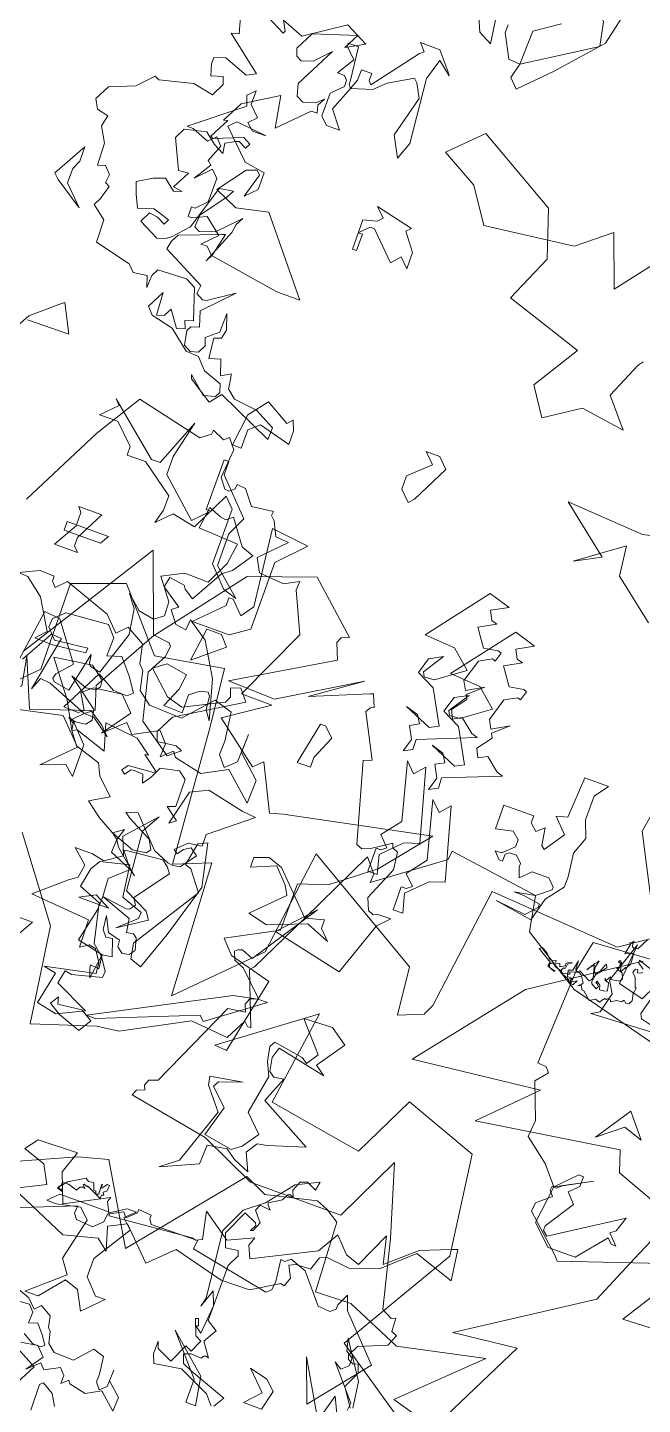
# Model space of a CAD drawing. Header units: metres. Extents: x -71 to 881, y -503 to 661.
# Drawn here: x 211.8 to 214.33, y 158.35 to 164.03 of the extents above; entities that cross this region are included whole.
import ezdxf

# ---------------------------------------------------------------- set-up
doc = ezdxf.new("R2010")
doc.units = ezdxf.units.M
doc.layers.add('ARBRE', color=100, linetype='Continuous', lineweight=13, true_color=0x00ff3f)

# ---------------------------------------------------------------- blocks, each defined once
blk = doc.blocks.new('WMF2', base_point=(0, 0.01))
at = {"color": 251, "lineweight": 0, "true_color": 0x636466}
for points in [[(81.23, -212.64), (86.45, -202.37)], [(112.93, -205.76), (117.77, -214.23), (115.81, -208.91), (110.13, -215.92), (115.04, -221.02), (115.66, -222.79), (116.35, -221.31), (116.39, -220.76), (116.99, -220.25), (118.51, -220.38), (121.42, -223.82), (123.45, -224.55), (124.06, -224.04), (124.6, -224.1), (124.28, -221.43), (124.37, -220.32), (124.97, -219.82), (134.84, -221.76), (134.73, -222.86), (140.59, -222.8), (140.98, -223.38), (140.96, -223.82), (142.59, -223.95), (142.62, -223.52), (143.7, -222.51), (144.2, -223.11), (145.93, -222.16), (146.02, -221.17), (147.09, -220.14), (149.19, -220.32), (149.69, -220.93), (149.6, -221.91), (157.24, -218.9)], [(210.72, -142.97), (221.5, -142.28), (222.26, -138.6), (222.84, -126.51), (221.75, -126.41), (221.24, -125.83), (222.46, -124.38), (220.76, -119.93), (220.93, -117.85), (217.92, -115.52), (216.01, -113.25), (211.75, -115.52), (215.09, -113.71), (215.69, -113.21), (216.23, -113.25), (216.29, -112.71), (215.78, -112.1), (217.44, -110.7), (217.53, -109.6), (213.13, -105.6), (212.64, -105.02), (197.13, -110.25), (202.88, -101.16), (188.84, -101.73)], [(130.63, -23.1), (123.64, -13.73), (121.99, -1.9), (114.39, -4.34), (111.72, -4.67), (103.98, -8.76), (99.27, -8.35), (97.95, -10.89), (97.46, -10.41), (97.02, -10.37), (99.54, -16.88), (99.06, -17.38), (95.41, -24.9), (90.83, -34.32), (89.42, -32.65), (89.51, -31.56), (81.64, -37.29), (81.55, -38.39), (70.38, -36.78), (69.61, -32.48), (62.22, -27.79), (49.27, -24.43)], [(3.9, -111.79), (16.57, -120.44), (8.22, -134.47), (9.81, -146.85), (18.98, -150.2), (22.71, -142.59), (34.39, -144.58), (32.65, -156.43), (43.16, -148.65), (41.63, -148.52), (39.67, -158.01), (44.92, -159.4), (46.44, -161.06), (40.43, -164.26), (40.42, -170.12), (36.91, -171.27), (31.95, -175.08), (27.13, -180.99), (44.83, -177.37), (46.41, -176.96), (49.12, -182.48), (50.2, -181.46), (55.69, -185.68), (50.55, -189.17), (54.41, -189.22), (50.23, -198.2), (52.48, -203.12), (52.39, -204.21), (54.12, -203.26), (57.28, -203.53), (58.15, -205.15), (55.25, -208.11), (56.89, -208.24), (57.74, -209.97), (58.25, -210.45), (58.2, -211), (60.88, -210.67), (62.28, -212.43), (63.37, -212.54), (63.42, -211.98), (64, -211.48), (64.56, -211.53), (65.45, -212.71), (65.14, -216.33), (66.13, -217.51), (66.73, -217.02), (68.24, -217.69), (68.28, -217.15), (69.45, -216.26), (77.76, -218.17), (81.23, -212.64), (81.23, -212.64)], [(122.03, -4.59), (121.2, -8.62), (122.72, -8.94), (116.58, -10.22), (116.74, -11.56), (117.68, -13), (118.53, -13.17), (119.53, -12.5), (119.62, -15.95), (127.05, -16.59), (123.52, -19.64), (122.5, -20.31), (122.25, -21.93), (124.05, -23.52), (121.84, -23.52), (120.32, -23.2), (118.31, -24.55), (119.17, -26.74), (115.88, -30.39), (117.14, -28.09), (116.53, -20.76), (113.49, -19.25), (112.89, -18.34), (116.25, -16.14), (114.07, -18.14), (114, -18.92), (116.7, -19.9), (117.23, -23.8), (120.73, -22.94), (121.42, -21.76), (121.9, -19.39), (119.14, -18.3), (118.02, -13.51), (116.67, -12.35), (115.65, -10.82), (115.72, -10.05), (119.34, -9.11), (120.19, -9.29), (120.53, -7.61), (116.29, -5.59), (119.5, -4.04), (122.03, -4.59), (122.03, -4.59)], [(100.3, -13.3), (97.37, -13.9), (96.16, -13.9), (102.61, -9.16), (103.21, -9.75), (114.9, -5.14), (116, -5.14), (100.3, -13.3), (100.3, -13.3)], [(219.49, -162.84), (220.49, -156.77), (215.08, -146.26)], [(215.12, -142.21), (227.2, -134.24), (237.13, -121.84), (221.43, -123.58), (227.53, -117.47), (210.08, -120.09), (209.21, -117.47), (201.41, -114.58), (204.04, -108.47), (206.64, -102.36), (221.47, -92.77), (213.62, -93.64), (218.84, -83.17)], [(142.97, -34.33), (135.13, -42.17), (135.3, -53.01), (129.01, -55.27), (122.91, -48.29), (114.53, -49.68), (113.77, -42.55), (112.45, -25.61), (108.09, -27.35), (107.21, -10.78), (98.49, -19.49), (96.74, -32.59), (81.64, -23.67), (81.04, -17.76), (78.09, -18.94), (77.45, -20.28), (75.41, -35.48), (59.11, -34.32), (48.77, -41.31)], [(13.23, -113.37), (14.72, -115.61), (13.76, -117.64), (14.16, -118.66), (14.68, -118.45), (15.39, -118.76), (15.6, -119.27), (14.94, -120.61), (11.56, -121.96), (10.97, -123.39), (11.67, -123.68), (11.74, -125.32), (12.27, -125.11), (13.58, -125.77), (15.6, -134.05), (18.21, -142.77), (22.11, -134.68), (33.61, -134.71), (40.51, -137.9), (50.45, -139.73), (50.16, -140.44), (49.24, -140.81), (49.44, -141.32), (49.15, -142.04), (48.13, -142.44), (43.19, -153.31), (41.06, -153.59), (41.43, -154.51), (41.13, -155.22), (40.11, -155.63), (43.05, -158.46), (44.35, -159.02), (44.76, -160.04), (44.45, -160.3), (43.92, -160.51), (42.49, -159.91), (37.1, -168.03), (40.97, -163.9), (32.15, -161.95), (29.82, -168.64), (28.52, -170), (30.14, -169.93), (30.65, -169.72), (31.37, -170.03), (31.94, -171.46), (30.17, -175.61), (30.45, -177.74), (31.15, -178.04), (31.35, -178.56), (33.6, -177.07), (34.61, -176.66), (35.32, -176.96), (38.04, -186.65), (37.02, -187.05), (39.7, -192.27), (39.35, -192.88), (38.94, -193.04), (39.56, -194.57), (39.97, -194.4), (46.81, -191.62), (41.05, -195.63), (50.47, -189.97), (56.38, -190.15), (44.99, -196.88), (45.76, -198.84), (45.47, -199.54), (44.55, -199.92), (50.64, -205.39), (58.51, -202.62), (66.66, -192.17), (70.16, -201.76), (80.62, -185.19)], [(97.85, -210.62), (106.23, -212.96), (97.57, -221.28), (108.11, -219.06), (114.95, -222), (119.42, -221.88), (119.84, -230.55), (121.43, -231.58), (122.86, -232.19), (129.04, -230.77), (131.8, -232.03), (142.53, -219.05), (147.98, -228.38), (151.61, -227.39), (162.65, -222.48)], [(95.41, -24.9), (93.1, -25.5), (93.1, -24.4), (91.88, -23.19), (94.81, -24.4), (99.43, -22.59), (101.87, -23.19), (98.33, -26.72), (98.94, -27.82), (100.65, -29.64), (103.57, -28.43), (103.57, -29.64), (101.87, -30.26), (100.05, -29.64), (95.41, -24.9), (95.41, -24.9)], [(57.77, -28.84), (58.63, -30.3), (56.93, -35.37), (57.37, -30.33), (54.22, -29.5), (53.25, -31.47), (53.04, -32.3), (51.55, -33.16), (53.17, -30.11), (53.78, -27.79), (53.47, -27.25), (51.12, -26.63), (45.81, -30.31), (45.66, -26.44), (59.37, -25.77), (58.42, -26.33), (57.77, -28.84), (57.77, -28.84)], [(54.57, -33.25), (56.09, -33.72), (56.03, -33.37), (55.31, -32.87)], [(55.2, -32.49), (55.39, -32.36), (55.77, -32.24), (55.88, -32.62), (56.15, -32.56), (56.36, -32.12), (55.85, -31.63), (55.46, -30.55), (55.3, -30.46), (55.43, -29.76), (55.24, -28.88), (55.5, -28.39), (55.87, -28.34), (56.16, -28.62), (56.42, -28.33), (56.99, -28.28), (57.65, -27.88), (57.72, -28.12), (58.03, -28.17), (58.25, -27.98), (58.41, -28.05), (58.73, -27.66), (58.86, -27.41), (59.43, -27.6), (60.1, -27.17), (61.07, -28.04), (61.37, -28.09), (61.58, -28.52), (61.97, -28.4), (61.62, -28.65), (61.49, -28.9), (62.03, -29.74), (62.37, -29.92), (63.43, -29.61), (63.34, -29.34), (63.61, -29.26), (63.52, -29), (62.86, -28.99), (63.01, -28.72), (62.94, -28.47), (62.26, -28.88), (62.57, -28.28), (62.89, -28.34), (63.48, -28.85), (64.34, -29.1), (64.6, -29.45), (65.11, -29.53), (65.65, -29.92), (65.93, -29.83), (66.02, -29.66), (65.89, -29.26), (65.11, -29.09), (65.26, -29.04), (66.15, -29.41), (66.02, -29.89), (67.84, -30.97), (67.51, -31.22), (66.81, -30.85), (66.26, -30.24), (65.89, -30.14), (65.56, -30.31), (65.43, -30.34), (65.4, -29.99), (64.88, -30.15), (64.76, -29.76), (64.15, -30.11), (64.22, -30.34), (64, -30.58), (63.48, -30.72), (64.02, -30.36), (64.06, -29.83), (64.32, -29.76), (64.47, -29.5), (64.37, -29.25), (64.12, -29.12), (63.68, -29.31), (63.59, -29.47), (63.68, -29.74), (63.15, -29.91), (62.91, -31.2), (62.89, -30.2), (62.83, -30.07), (62.59, -29.93), (62.37, -30.14), (60.91, -29.37), (60.7, -29.58), (60.56, -29.85), (60.92, -31.25), (60.95, -31.35), (61.49, -30.77), (61.62, -30.52), (60.95, -31.58), (60.73, -31.77), (60.58, -32.05), (60.79, -31.06), (60.63, -30.55), (60.45, -30.45), (60.1, -30.71), (59.75, -31.73), (59.62, -31.98), (59.42, -31.56), (60.41, -30.31), (60.57, -29.63), (60.56, -29.41), (60.48, -29.15), (59.78, -28.78), (59.61, -29.12), (59.81, -29.35), (60.09, -29.48), (59.99, -29.66), (59.52, -29.31), (59.36, -28.78), (58.88, -28.85), (58.48, -28.96), (58.53, -29.53), (58.63, -29.93), (59.11, -30.07), (59.2, -30.34), (58.98, -30.11), (58.66, -30.69), (58.5, -30.4), (57.42, -30.59), (57.23, -30.94), (57.5, -31.63), (57.97, -31.77), (58.34, -31.96), (58.03, -32.11), (58.06, -32.48), (58.09, -32.59), (58.37, -32.72), (58.26, -32.91), (58, -32.77), (57.77, -31.77), (57.68, -31.73), (57.33, -32.4), (57.28, -32.27), (56.9, -32.97), (56.98, -34.3), (57.97, -33.85), (57.74, -35.15), (57.85, -35.31), (57.61, -35.42), (57.47, -35.67), (57.52, -35.37), (57.39, -34.96), (57.14, -34.83), (56.74, -34.96), (56.01, -36.34)], [(85.82, -32.33), (85.2, -32.33), (84.59, -32.83), (85.82, -34.04), (83.99, -36.36), (85.82, -43.43), (84.59, -42.2), (83.5, -43.43), (81.06, -34.64), (82.88, -34.04), (85.2, -31.73), (84.59, -29.42), (85.82, -29.42), (85.82, -32.33), (85.82, -32.33)], [(90.23, -35.66), (89.63, -35.66), (89.02, -36.14), (90.23, -37.37), (88.4, -39.67), (90.23, -46.74), (89.02, -45.52), (87.92, -46.74), (85.48, -37.97), (87.31, -37.37), (89.63, -35.05), (89.02, -32.72), (90.23, -32.72), (90.23, -35.66), (90.23, -35.66)], [(127.86, -39.54), (126.03, -38.33), (124.94, -37.24), (127.24, -38.94), (128.46, -38.94), (129.55, -37.85), (127.24, -35.41), (127.24, -31.39), (128.46, -32.48), (131.38, -31.39), (127.86, -34.91), (130.76, -37.85), (136.62, -36.62), (138.93, -36.62), (137.71, -38.33), (136.62, -39.54), (137.23, -43.08), (134.79, -37.24), (127.86, -39.54), (127.86, -39.54)], [(70.82, -34.21), (69.59, -35.56), (69.59, -35.99), (71.7, -36.34), (72.94, -36.34), (70.38, -36.78), (68.72, -38.1), (68.72, -38.45), (69.59, -39.32), (71.7, -39.32), (72.94, -38.1), (73.38, -39.32), (73.38, -39.76), (74.16, -40.55), (75.04, -40.55), (75.48, -40.2), (75.48, -39.32), (75.92, -39.32), (76.72, -40.2), (75.92, -40.2), (74.6, -41.44), (74.6, -42.32), (75.48, -43.11), (77.6, -42.67), (77.6, -45.66), (73.81, -45.66), (73.81, -44.79), (72.94, -44), (72.05, -44.79), (71.7, -42.67), (71.26, -42.32), (69.59, -44.79), (71.26, -46.54), (69.94, -46.89), (69.59, -52), (66.59, -52), (67.83, -50.32), (67.83, -47.34), (67.04, -45.22), (67.83, -43.11), (67.48, -40.2), (67.48, -38.89), (69.16, -36.78), (69.94, -33.86), (74.6, -34.65), (70.82, -34.21), (70.82, -34.21)], [(120.42, -66.45), (119.65, -67.04), (117.45, -64.06), (115.93, -63.49), (117.61, -61.04), (118.69, -60.22), (120.94, -56.22), (122.15, -57.02), (122.44, -57.42), (124.35, -57.69), (124.6, -56.41), (122.13, -54.73), (122.91, -54.15), (121.8, -52.67), (120.44, -52.47), (120.32, -53.77), (117.85, -52.09), (115.45, -48.04), (114.13, -43.19), (114.93, -44.29), (115.11, -45.98), (115.4, -46.38), (116.35, -46.16), (117.52, -45.28), (117.5, -42.97), (119.86, -43.05), (118.8, -45.54), (118.53, -47.44), (121.17, -47.9), (122.64, -46.8), (121.69, -48.6), (121.49, -49.97), (121.78, -50.35), (123.77, -50.57), (128.28, -42.59), (127.38, -39.75), (128.46, -38.94), (133.52, -40.99), (134.82, -41.11), (135.39, -39.6), (134.06, -46.44), (135.36, -46.55), (137.61, -42.55)], [(138.27, -40.36), (137.04, -48.82), (135.07, -48.6), (131.68, -44.07), (133.27, -42.27), (133.42, -41.67), (133.14, -41.28), (131.16, -40.93), (130.09, -45.87), (129.9, -44.79), (129.67, -44.48), (128.38, -44.23), (126.63, -49.66), (127.08, -52.73), (128.25, -54.29), (126.47, -52.71), (124.5, -52.36), (123.39, -53.17), (123.49, -54.92), (125.42, -57.49), (122.86, -58.8), (119.88, -58.72), (118.5, -61.58), (118.12, -64.16), (123.08, -64.47), (122.69, -67.2), (121.11, -66.56), (120.42, -66.45), (120.42, -66.45)], [(122.64, -46.8), (119.8, -44.2), (117.78, -43.62), (113.05, -45.94), (112.69, -46.71), (113.05, -47.75), (111.9, -48.16), (110.76, -46.76), (118.41, -42.1), (119.56, -39.88), (119.15, -38.74), (116.82, -39.05), (116.04, -38.68), (117.45, -37.54), (121.56, -40.46), (122.95, -46.17), (122.64, -46.8), (122.64, -46.8)], [(99.65, -46.23), (100.87, -43.31), (100.87, -42.08), (102.57, -42.08), (101.47, -47.33), (100.87, -47.33), (99.65, -46.23), (99.65, -46.23)], [(82.59, -63.67), (82.02, -62.61), (81.29, -62.4), (83.29, -61.31), (81.8, -59.17), (80.03, -59.45), (79.63, -59.31), (79.98, -58.16), (80.39, -58.29), (81.86, -57.49), (82.69, -54.71), (82.12, -53.66), (80.09, -54.82), (81.89, -53.24), (81.61, -52.7), (82.93, -50.96), (82.44, -49.93), (81.38, -50.49), (79.67, -49.09), (78.94, -48.87), (85.72, -46.19), (85.64, -44.92), (86.71, -44.35), (86.21, -45.98), (87.01, -47.47), (85.95, -48.04), (86.55, -49.02), (88.1, -49.47), (84.71, -48.03), (83.64, -48.6), (85.9, -52.66), (88.14, -53.77), (87.55, -55.72), (85.96, -56.58), (87.61, -54.06), (87.34, -53.53), (86.07, -53.59), (82.77, -55.98), (85.1, -58.01), (88.93, -58.28), (83.26, -65.56), (80.58, -64.76), (82.59, -63.67), (82.59, -63.67)], [(87.01, -67), (86.45, -65.93), (85.72, -65.71), (87.73, -64.61), (86.24, -62.48), (84.47, -62.76), (84.07, -62.63), (84.4, -61.49), (84.81, -61.62), (86.3, -60.82), (87.13, -58.03), (86.56, -56.98), (84.52, -58.13), (86.33, -56.54), (86.04, -56.01), (87.37, -54.28), (86.87, -53.24), (85.82, -53.82), (84.11, -52.42), (83.35, -52.19), (90.12, -49.5), (90.07, -48.23), (91.12, -47.66), (90.64, -49.3), (91.42, -50.77), (90.37, -51.37), (90.96, -52.33), (92.52, -52.8), (89.13, -51.34), (88.07, -51.91), (90.31, -55.97), (92.58, -57.08), (91.99, -59.05), (90.39, -59.91), (92.05, -57.37), (91.75, -56.85), (90.49, -56.9), (87.19, -59.31), (89.51, -61.33), (93.35, -61.59), (87.7, -68.89), (85.01, -68.09), (87.01, -67), (87.01, -67)], [(153.06, -77.33), (150.8, -81.38), (147.91, -83.85), (147.29, -84.34), (145.55, -80.94), (150.8, -80.88)], [(113.17, -63.62), (113.17, -55.18), (115.36, -53.65), (120.07, -53.65), (116.91, -56.82), (116.91, -57.81), (116.37, -57.81), (114.82, -56.28), (113.72, -57.81), (114.82, -67.35), (110.12, -66.81), (113.17, -63.62), (113.17, -63.62)], [(136.37, -58.45), (136.37, -57.37), (135.76, -56.76), (138.68, -56.76), (136.98, -59.69), (136.98, -61.39), (137.47, -62), (134.54, -62), (136.37, -58.45), (136.37, -58.45)], [(68.73, -71.99), (73.89, -76.06), (74.34, -79.76), (79.68, -75.87), (76.6, -77.49), (82.66, -82.33), (73, -81.67), (70.51, -82.25)], [(80.69, -115.04), (86.12, -108.09), (88.43, -114.47), (92.34, -111.31), (103.35, -109.97), (106.1, -114.07), (110.61, -116.64), (106.84, -120.37), (96.77, -114.54), (94.84, -108.74), (97.41, -102.93), (91.6, -101), (87.74, -99.72), (91.28, -94.1), (89.03, -90.71), (84.85, -93.45), (79.38, -92.64), (82.27, -96.02), (80.34, -100.54), (80.31, -100.55), (80.25, -100.64), (80.17, -100.76), (80.05, -100.9), (79.89, -101.09)], [(122.21, -79.14), (120.38, -81.45), (117.46, -79.74), (116.86, -80.36), (116.37, -79.14), (116.37, -77.44), (120.38, -78.53), (121.59, -77.44), (121.59, -75.13), (122.69, -75.13), (122.21, -79.14), (122.21, -79.14)], [(102.79, -135.77), (105.69, -133.77), (105.82, -129.54), (107.25, -129.65), (108.74, -132.52), (108.73, -133.49)], [(110.39, -133.89), (109.93, -130.65), (111.62, -131.51), (112.63, -133.81)], [(139.13, -123.53), (138.58, -121.59), (139.52, -121.34), (135.03, -117.8), (136.15, -117.21), (139.1, -118.34), (140.49, -117.9), (140.5, -117.08), (140.06, -115.71), (138.68, -116.15), (138.33, -115.23), (139.13, -113.66), (141.69, -114.16), (145.74, -113.14), (146.33, -113.43), (148.12, -111.55), (151.13, -110.32), (152.08, -108.49), (151.44, -107.36), (150.04, -107.03), (150.34, -105.65), (149.29, -103.85), (149.18, -101.08), (148.29, -101.35), (147.47, -100.54), (147.61, -99.46), (147.03, -99.16), (147.51, -97.44), (147.99, -96.52), (146.26, -95.22), (146.17, -92.39), (141.64, -91.28), (140.84, -90.46), (139.13, -90.72), (138.69, -89.34), (138.63, -90.88), (138.17, -91.79), (134.57, -91.91), (133.35, -91.28), (132.09, -87.5), (133.07, -87.18), (132.73, -86.26), (133.71, -85.95), (135.09, -87.89), (135.6, -86.91), (136.47, -86.63), (136.66, -89.45), (137.77, -87.31), (136.97, -86.47), (134.21, -85.79), (131.7, -83.77), (130.11, -83.69), (128.85, -82.3), (126.54, -81.5), (126.24, -80.52), (126.57, -79.87), (128, -79.47), (130.14, -81.38), (129.97, -80.9), (127.04, -78.97), (125.91, -80.36), (118.92, -77.16), (118.88, -78.69), (121.4, -80.01), (124.34, -80.36), (125.43, -81.26), (125.58, -82.58), (125.74, -83.07), (126.83, -82.4), (127.49, -84.3), (128.86, -83.86), (129.13, -86.37), (128.24, -86.66), (128, -87.76), (128.66, -89.67), (128.66, -87.28), (130.11, -86.07), (129.76, -85.15), (130.27, -84.17), (131.22, -83.92), (132.14, -84.39), (132.47, -86.12), (132.16, -86.71), (131.17, -87.01), (131.77, -88.88), (128.43, -92.34), (131.45, -90.3), (131.93, -90.21), (132.84, -90.68), (132.69, -91.75), (138.01, -94.49), (137.8, -95.54), (137.29, -96.51), (132.41, -98.35), (132.02, -98.48), (132.65, -95.66), (133.11, -94.75), (131.35, -98.96), (131.2, -100.04), (130.7, -101), (133.23, -98.36), (135.1, -97.76), (135.74, -98.1), (135.68, -99.63), (133.33, -102.77), (132.87, -103.68), (134.56, -103.4), (136.24, -97.94), (137.95, -96.02), (138.58, -95.62), (139.55, -95.29), (142.04, -96.56), (141.41, -97.82), (140.33, -97.67), (139.33, -97.16), (139.01, -97.82), (141.07, -98.46), (142.94, -97.86), (143.7, -99.41), (144.2, -100.81), (142.43, -101.88), (141.01, -102.38), (139.61, -101.25), (138.63, -101.56), (139.77, -101.73), (138.66, -103.88), (139.89, -103.76), (141.57, -107.36), (140.9, -108.66), (138.27, -109.27), (136.88, -108.14), (135.58, -107.47), (135.77, -108.71), (134.62, -109.36), (134.22, -109.47), (133.26, -108.98), (132.92, -109.62), (133.89, -110.13), (137.3, -108.77), (137.63, -108.93), (136.36, -111.4), (136.84, -111.24), (135.54, -113.78), (131.42, -116.34), (130.72, -112.44), (127.35, -115.8), (126.6, -115.82), (126.85, -116.77), (126.37, -117.68), (127.17, -116.93), (128.65, -116.47), (129.55, -116.93), (129.96, -118.38), (127.38, -123.37), (129.16, -121.51), (130.54, -121.07), (131.19, -121.4), (131.54, -122.32), (130.4, -124.53), (125.18, -126.19), (126.16, -124.31), (123.96, -125.55), (126.75, -127), (131.48, -123.86), (134.15, -124.91), (133.52, -123.75), (133.68, -123.43), (136.79, -125.04)], [(114, -207.32), (112.98, -210.96), (111.87, -208.65)], [(111.05, -209.82), (110.92, -210.8), (114.34, -214.81), (113.44, -214.21), (112.61, -214.93), (112.58, -215.91), (113.47, -216.49), (113.87, -217.98), (110.96, -213.56), (110.5, -210.3)], [(97.72, -81.01), (100.04, -76.4), (100.64, -75.79), (101.87, -77), (101.87, -78.71), (99.41, -81.01), (100.64, -82.24), (98.93, -82.24), (97.72, -81.01), (97.72, -81.01)], [(58.61, -95.97), (60.32, -95.97), (63.86, -99.98), (59.71, -97.06), (57.39, -99.38), (58.61, -101.21), (59.21, -101.81), (59.21, -103.52), (57.39, -100.59), (55.69, -98.89), (55.08, -98.89), (53.39, -100.59), (53.87, -107.05), (50.45, -105.22), (56.79, -93.05), (56.79, -94.14), (58.61, -95.97), (58.61, -95.97)], [(132.71, -95.54), (133.58, -96.42), (134.37, -96.42), (132.71, -98.1), (134.81, -99.76), (136.47, -98.97), (136.93, -98.97), (136.93, -100.2), (136.47, -100.2), (135.25, -101.44), (135.25, -104.42), (136.12, -105.31), (137.8, -103.54), (136.47, -105.66), (136.93, -106.1), (136.12, -108.22), (136.93, -109.09), (137.8, -108.22), (139.92, -109.09), (140.71, -109.09), (134.81, -113.75), (135.25, -114.99), (134.37, -115.87), (134.37, -114.12), (133.14, -112.88), (134.02, -111.98), (133.14, -111.2), (131.46, -111.2), (135.25, -111.63), (136.12, -110.76), (132.71, -107.41), (130.14, -106.98), (130.14, -104.87), (131.46, -103.54), (130.59, -106.54), (131.03, -106.98), (132.27, -106.54), (134.81, -103.19), (131.92, -101.88), (128.03, -102.76), (120.98, -94.11), (123.89, -94.11), (132.71, -95.54), (132.71, -95.54)], [(151.83, -99.7), (151.83, -97.88), (149.53, -95.56), (153.05, -97.88), (153.66, -98.49), (151.35, -102.62), (151.35, -100.8), (151.83, -99.7), (151.83, -99.7)], [(41.84, -105.25), (43.62, -104.29), (45.73, -104.74), (46.01, -105.12), (46.77, -104.41), (46.73, -105.44), (47.43, -106.2), (49.22, -105.25), (49.85, -105.94), (51.28, -104.6), (49.82, -106.67), (50.87, -107.74), (52.95, -107.44)], [(52.9, -108.54), (51.53, -107.75), (50.51, -107.72), (50.13, -108.07), (50.82, -109.11), (51.79, -110.25), (52.85, -109.93), (52.79, -111.31), (53.49, -112.07), (56.63, -111.82)], [(57.27, -113.98), (53.82, -112.76), (52.77, -111.68), (52.09, -112.38), (50.71, -111.59), (50.41, -110.19), (50.06, -109.81), (49.75, -108.42), (48.76, -107.65), (46.27, -107.55), (44.45, -109.59), (43.06, -109.17), (42.78, -107.03), (42.83, -106.03), (42.2, -105.27), (41.44, -105.97), (41.35, -108.07), (41.41, -106.7), (39.72, -105.17), (39.79, -103.4), (41.84, -105.25), (41.84, -105.25)], [(111.88, -106.14), (110.25, -104.06), (110.25, -101.98), (111.34, -103.08), (112.32, -101.98), (115.5, -105.17), (116.06, -105.17), (117.15, -104.06), (116.61, -104.06), (116.61, -101.98), (117.15, -101.98), (117.15, -105.71), (115.5, -106.14), (114.95, -106.7), (116.06, -107.79), (111.34, -106.7), (111.88, -106.14), (111.88, -106.14)], [(41.84, -105.25), (41.63, -105.03), (41.84, -105.25), (41.84, -105.25)], [(216.62, -108.51), (216.01, -113.25), (213.7, -115.58), (213.1, -115.58), (213.1, -114.35), (214.19, -113.25), (213.1, -112.03), (215.41, -108.51), (215.41, -107.9), (214.8, -107.41), (206.64, -112.66), (207.25, -110.82), (207.86, -110.33), (206.64, -109.11), (207.25, -109.11), (207.86, -109.72), (210.77, -106.2), (214.19, -106.2), (216.62, -108.51), (216.62, -108.51)], [(31.94, -110.31), (36.07, -115.05), (31.32, -110.9), (30.71, -107.38), (31.94, -107.38), (31.94, -110.31), (31.94, -110.31)], [(23.77, -111.52), (26.08, -113.84), (23.77, -113.24), (22.56, -112.13), (23.16, -109.69), (25.47, -109.69), (23.77, -111.52), (23.77, -111.52)], [(115.75, -121.61), (116.64, -123.29), (117.08, -123.72), (119.97, -122.05), (121.3, -120.73), (123.86, -119.93), (125.08, -116.95), (123.4, -114.83), (125.08, -114.83), (125.96, -115.71), (125.96, -118.61), (124.64, -119.93), (124.64, -120.73), (125.08, -121.17), (125.96, -121.17), (124.64, -123.29), (125.96, -124.6), (125.96, -124.95), (124.64, -124.95), (124.21, -120.73), (124.21, -120.38), (123.86, -119.93), (123.4, -121.17), (123.4, -122.5), (122.09, -122.5), (122.09, -121.61), (121.74, -121.17), (117.52, -126.7), (117.08, -127.05), (117.87, -127.93), (115.4, -127.93), (113.63, -125.83), (113.28, -125.39), (114.96, -126.7), (115.75, -124.16), (114.96, -116.16), (115.75, -114.04), (117.08, -116.51), (115.75, -121.61), (115.75, -121.61)], [(60.09, -124.38), (56.38, -126.21), (57.56, -128.41), (60.34, -129.35), (59.17, -130.88), (54.25, -131.01), (55.18, -128.25), (53.81, -124.69), (48.67, -127.32), (48.87, -126.75), (48.11, -125.21), (37.91, -126.12), (37.44, -125.97), (36.67, -126.35), (37.35, -129.67), (33.92, -127.23), (30.88, -128.65), (31.23, -127.59), (30.59, -126.09), (23.17, -129.77), (21.67, -132.34), (19.86, -130.44), (18.12, -129.86), (16.15, -134.19), (15.36, -130.85), (11.87, -133.9), (8.32, -135.28), (7.59, -135.54), (7.07, -131.77), (12.02, -133.45), (15.55, -130.27), (19.06, -129.03), (22.02, -129.38), (22.79, -129), (23.33, -127.38), (25.15, -127.33), (25.92, -126.95), (25.23, -125.56), (25.63, -124.43), (26.08, -124.57), (29.34, -122.59), (32.94, -122.53), (39.22, -124.13), (42.07, -121.37), (45.72, -125.04), (47.88, -123.97), (47.05, -121.13), (48.46, -122.25), (52.55, -121.18), (59.04, -124.03)], [(208.1, -122), (210.46, -122.83), (213.34, -120.5), (210.43, -124.86), (208.1, -122), (208.1, -122)], [(54.16, -127.33), (52.25, -128.51), (51.85, -128.21), (51.22, -128.34), (51.11, -128.15), (50.9, -127.48), (50.6, -127.43), (50.52, -127.17), (50.44, -127.11), (50.17, -127.21), (50.23, -128.35), (50.16, -128.51), (50.16, -128.08), (50.07, -128.03), (49.62, -128.66), (49.33, -128.62), (49.38, -127.89), (49.74, -127.62), (49.57, -127.32), (49.82, -127.23), (49.84, -126.81), (51.76, -127.71), (51.74, -127.58), (52.22, -127.74), (52.33, -127.68), (51.98, -127.29), (52.17, -127.38), (52.57, -127.26), (52.83, -126.75), (53.96, -127.11), (54.74, -127.1), (54.8, -126.57), (54.93, -126.53), (54.96, -126.46), (54.93, -126.32), (54.74, -126.22), (54.51, -126.31), (54.41, -126.05), (55.06, -126.28), (54.16, -127.33), (54.16, -127.33)], [(105.82, -129.54), (97.54, -134.76), (98.14, -137.7), (98.75, -138.3), (97.05, -140.62), (95.83, -140.62), (97.05, -135.38), (101.69, -130.15), (105.21, -126.6), (106.3, -127.7), (105.82, -129.54), (105.82, -129.54)], [(28.56, -153.92), (30.94, -150.53), (29.67, -149.64), (35.82, -150.93), (36.23, -149.61), (35.92, -147.95), (35.22, -147.45), (34.02, -147.66), (35.31, -144.47), (28.78, -140.9), (33.22, -139.51), (34.42, -139.31), (35.29, -137.92), (34.3, -135.76), (36.32, -136.63), (37.59, -137.52), (39.98, -137.11), (40.07, -134.73), (44.54, -132.73), (42.46, -134.33), (40.08, -141.29), (42.26, -143.89), (42.45, -144.97), (38.49, -145.64), (41.28, -144.68), (41.66, -143.99), (39.59, -141.99), (40.67, -138.22), (37.1, -137.61), (35.99, -138.41), (34.61, -140.39), (36.71, -142.49), (35.82, -147.35), (36.59, -148.94), (36.91, -150.74), (36.53, -151.43), (32.84, -150.83), (32.14, -150.33), (31.15, -151.75), (34.23, -155.28), (30.66, -155.41), (28.56, -153.92), (28.56, -153.92)], [(59.05, -144.81), (61.87, -145.83), (63.32, -146.72), (62.67, -147.76), (62.48, -146.91), (59.55, -147.25), (58.09, -146.36), (59.05, -144.81), (59.05, -144.81)], [(59.93, -151.15), (60.32, -152.23), (60.38, -152.67), (59.29, -152.55), (59.49, -154.26), (58.26, -154.43), (58.99, -156.48), (59.78, -156.36), (60.39, -157.12), (60.6, -158.84), (59.69, -157), (58.12, -156.61), (58.04, -155.76), (57.3, -155.21), (56.47, -155.37), (55.94, -156.07), (56.34, -157.53), (56.79, -157.86), (57.66, -157.75), (57.9, -159.41), (61.78, -160.83), (58.66, -160.38), (58.28, -160.48), (57.75, -161.18), (58.26, -161.95), (55.2, -166.06), (55.75, -166.8), (56.5, -167.36), (60.96, -166.95), (61.31, -166.89), (59.77, -164.96), (59.07, -164.44), (62, -167.02), (62.51, -167.79), (63.26, -168.35), (60.34, -167.25), (58.66, -167.5), (58.28, -168), (58.89, -169.15), (61.9, -170.7), (62.6, -171.21), (61.18, -171.65), (57.84, -168.06), (55.81, -167.24), (55.17, -167.15), (54.29, -167.27), (52.87, -169.18), (53.82, -169.88), (54.6, -169.37), (55.15, -168.63), (55.66, -169.01), (54.32, -170.26), (52.66, -170.5), (52.66, -171.97), (47.81, -175.9), (49.56, -176.04), (54.15, -177.07), (56.26, -176.06), (57.34, -171.75), (56.54, -172.31), (58.19, -173.55), (57.21, -173.91), (57.26, -177.31), (58.26, -178.06), (60.53, -177.56), (61.17, -176.18), (61.91, -175.17), (62.25, -176.19), (63.37, -176.26), (63.72, -176.21), (64.28, -175.46), (64.78, -175.83), (64.22, -176.58), (61.08, -176.8), (60.89, -177.07), (62.8, -178.48), (62.37, -178.54), (64.31, -180), (68.46, -180.44), (67.52, -177.18), (71.39, -178.5), (71.97, -178.23), (72.13, -179.07), (72.84, -179.59), (71.95, -179.32), (70.65, -179.51), (70.12, -180.21), (70.34, -181.46), (74.19, -184.37), (72.12, -183.59), (70.89, -183.77), (70.51, -184.27), (70.59, -185.1), (72.3, -186.38), (76.95, -185.71), (73.74, -181.48), (71.97, -178.23), (70.82, -176.69), (67.68, -175.65), (66.98, -174.25), (64.97, -172.31), (67.26, -170.98), (65.32, -169.52), (63.26, -168.35), (62.04, -169.25), (62.51, -167.79), (62.6, -166.17), (59.77, -164.96), (61.9, -163.05), (61.78, -160.83), (61.83, -159.09), (62.73, -154.97), (59.49, -154.26), (59.93, -151.15), (59.93, -151.15)], [(70.48, -153.72), (70.48, -154.59), (70.98, -155.09), (68.65, -155.09), (70, -152.75), (70, -151.4), (69.61, -150.88), (71.95, -150.88), (70.48, -153.72), (70.48, -153.72)], [(56.45, -156.83), (51.18, -165.09), (52.99, -167.49), (53.79, -167.78), (53.24, -170.6), (52.14, -171.11), (51.01, -165.85), (52.98, -159.15), (54.67, -154.45), (56.12, -154.97), (56.45, -156.83), (56.45, -156.83)], [(62.6, -160.74), (60.66, -159.76), (64.44, -159.76), (62.6, -160.74), (62.6, -160.74)], [(146.61, -197.04), (146.66, -200.28), (146.27, -200.62), (144.88, -199.79), (144.11, -198.43)], [(52.76, -180.21), (55.75, -178.63), (59.24, -179.37), (59.71, -180), (60.98, -178.83), (60.92, -180.53), (62.07, -181.8), (65.07, -180.21), (66.12, -181.35), (68.53, -179.14), (66.06, -182.57), (67.81, -184.35), (71.26, -183.89), (72.51, -182.83), (71.38, -180.95), (72, -180.48), (73.83, -180.56), (71.19, -185.7), (68.92, -184.4), (67.21, -184.32), (66.57, -184.91), (67.73, -186.66), (69.36, -188.54), (71.08, -188), (71, -190.33), (72.16, -191.6), (77.42, -191.2), (78.69, -190.03), (78.74, -188.92), (77.57, -187.67), (73.52, -188.11), (73.54, -187.51), (77.6, -187.05), (79.9, -187.14), (78.75, -188.32), (80.93, -191.95), (83.16, -193.74), (84.39, -193.79), (82.02, -194.91), (80.2, -194.84), (80.22, -194.22), (79.64, -193.6), (78.5, -194.76), (72.73, -192.72), (70.97, -190.94), (69.83, -192.11), (67.56, -190.81), (67.04, -188.46), (66.45, -187.83), (65.94, -185.49), (64.29, -184.21), (60.16, -184.05), (57.09, -187.45), (54.82, -186.75), (54.35, -183.2), (54.41, -181.49), (53.37, -180.24), (52.1, -181.39), (51.95, -184.94), (52.04, -182.63), (49.22, -180.06), (49.34, -177.15), (52.76, -180.21), (52.76, -180.21)], [(59.05, -195.06), (57.96, -193.84), (61.5, -190.92), (60.89, -195.06), (59.05, -195.06), (59.05, -195.06)], [(62.92, -202.64), (62.92, -209.57), (64.13, -210.8), (66.44, -206.05), (69.38, -206.67), (71.07, -204.94), (70.59, -206.67), (70.59, -208.49), (74.6, -211.4), (76.92, -211.4), (76.92, -212.49), (79.35, -214.81), (81.66, -214.81), (79.84, -216.64), (80.44, -217.25), (73.99, -211.89), (72.89, -211.89), (70.59, -217.73), (71.68, -213.12), (71.68, -210.8), (67.05, -206.67), (65.23, -208.49), (65.83, -208.49), (65.83, -214.81), (65.23, -214.81), (65.23, -213.12), (61.21, -208.97), (62.31, -206.67), (62.31, -202.64), (58.89, -199.71), (60.6, -200.21), (62.92, -202.64), (62.92, -202.64)], [(80.95, -201.5), (75.73, -201.5), (76.34, -200.42), (80.95, -200.42), (80.95, -201.5), (80.95, -201.5)], [(128.63, -229.85), (130.85, -228.1), (132.31, -224.99), (131.45, -216.73), (131.71, -215.63), (130.94, -217.85), (130.31, -216.16), (130.6, -212.58), (131.48, -213.21), (131.19, -213.31), (131.49, -214.13), (131.79, -214.02), (131.07, -212.08), (130.28, -211.7), (130.98, -210.18), (131.77, -210.56), (132.87, -208.24), (134.78, -209.13), (135.09, -209.95), (135.09, -208.36), (134.68, -207.25), (131.36, -207.8), (127.52, -206.02), (126.48, -204.8)], [(126.19, -204.91), (125.4, -206.21), (130.16, -207.96), (131.33, -208.46), (131.74, -209.57), (130.87, -209.89), (129.57, -209.78), (129.36, -210.13), (129.07, -210.23), (128.75, -210.08), (129.97, -211.82), (128.98, -213.46), (130.3, -214.3), (130.27, -221.28), (129.57, -222.8), (129.78, -223.38), (131.29, -223.17), (131.93, -224.86), (130.51, -227.9), (128.94, -227.21), (128.82, -226.92), (129.2, -226.13), (128.91, -226.23), (128.41, -227.4), (129.45, -228.63), (129.11, -229.36), (127.81, -229.23), (128.24, -229.68), (128.34, -229.97), (126.82, -230.86), (126.44, -231.65), (126.15, -231.77), (125.75, -231.58), (126.06, -232.39), (125.56, -233.58), (124.75, -233.87), (123.53, -233.31), (123.33, -234.38), (126.03, -233.07), (128.63, -229.85), (128.63, -229.85)], [(147.98, -213.1), (150.4, -210.17), (152.11, -210.17), (147.98, -213.72), (149.19, -215.41), (147.98, -220.65), (149.19, -221.87), (152.11, -221.27), (153.32, -221.27), (152.11, -222.48), (145.66, -222.48), (143.95, -223.57), (142.74, -223.57), (143.95, -222.48), (142.74, -221.27), (145.66, -216.64), (145.66, -214.32), (143.95, -212.49), (142.74, -212.49), (145.04, -210.17), (146.26, -212.49), (147.98, -213.1), (147.98, -213.1)]]:
    blk.add_lwpolyline(points, dxfattribs=at)

msp = doc.modelspace()

# ---------------------------------------------------------------- block references
at = {"layer": 'ARBRE', "color": 251, "lineweight": 5, "true_color": 0x636466, "xscale": 0.03451886634015593, "yscale": 0.03451886634015593, "zscale": 0.03451886634015593, "rotation": 160.1685466476646}
for p in [(215.7477, 158.4324), (212.2313, 154.5017), (219.657, 153.0437), (214.2648, 150.2147)]:
    msp.add_blockref('WMF2', p, dxfattribs=at)

doc.saveas('drawing.dxf')
